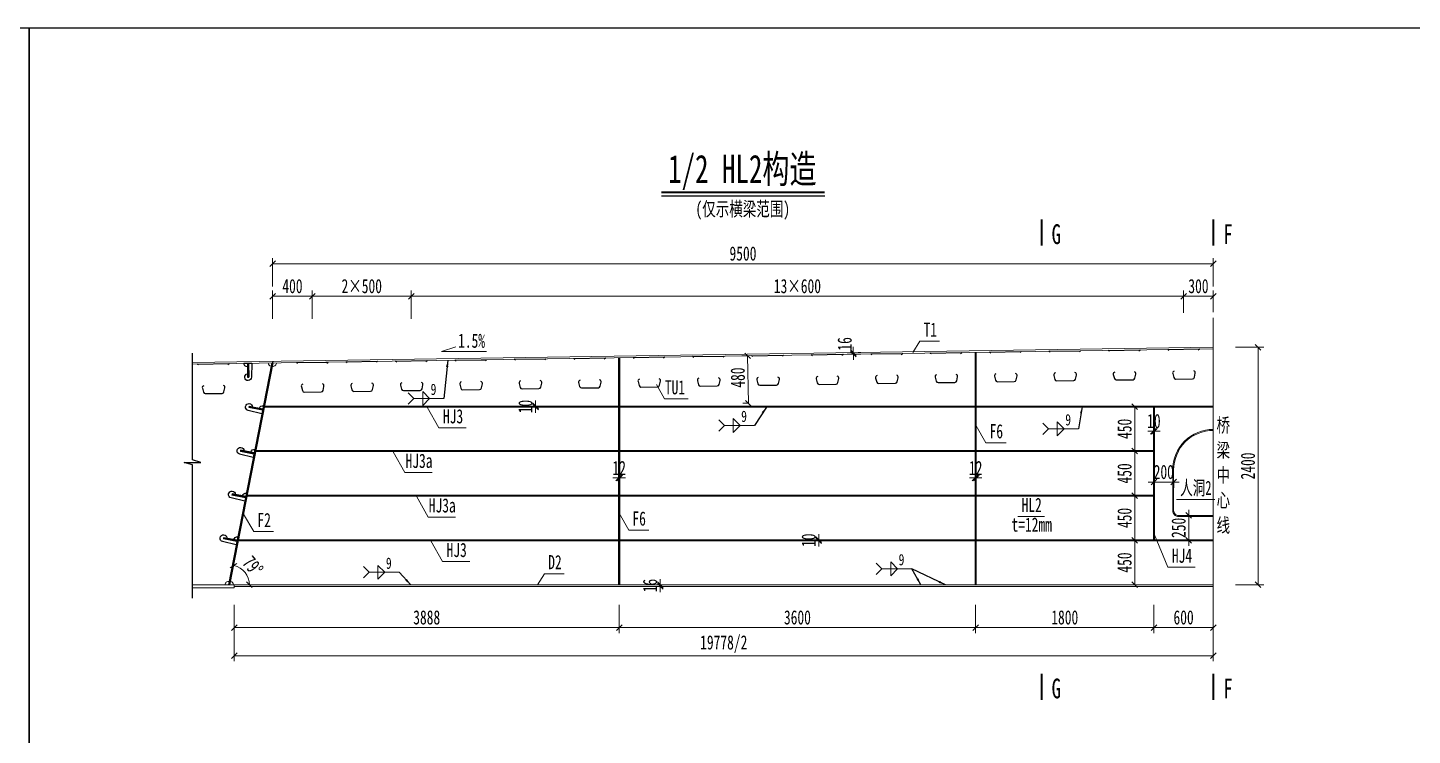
# Model space of a CAD drawing. Header units: millimetres. Extents: x -89049 to 410567, y -307459 to -100425.
# Drawn here: x 234550 to 248534, y -145781 to -138634 of the extents above; entities that cross this region are included whole.
import ezdxf
from ezdxf.enums import TextEntityAlignment as Align

# ---------------------------------------------------------------- set-up
doc = ezdxf.new("R2010")
doc.units = ezdxf.units.MM
doc.linetypes.add('CENTER2', pattern=[28.575, 19.05, -3.175, 3.175, -3.175])
doc.layers.get('Defpoints').update_dxf_attribs({"color": 8})
for name, color, linetype, lineweight in [('Dim', 4, 'Continuous', 15), ('中心线', 2, 'CENTER2', 15), ('文字', 7, 'Continuous', 15), ('标注线及字体', 2, 'Continuous', 15), ('粗线', 3, 'Continuous', 35), ('细实线', 4, 'Continuous', 15), ('钢板粗线', 1, 'Continuous', 25), ('钢板细线', 6, 'Continuous', 15)]:
    doc.layers.add(name, color=color, linetype=linetype, lineweight=lineweight)
doc.layers.add('Text', color=4, linetype='Continuous')
doc.styles.add('111', font='', dxfattribs={"width": 0.7})
doc.styles.add('BM_Dim', font='', dxfattribs={"width": 0.85})
doc.styles.add('SMEDI', font='', dxfattribs={"width": 0.75})
doc.styles.get("Standard").update_dxf_attribs({"font": ''})
doc.styles.get('111').set_extended_font_data('仿宋_GB2312')
doc.styles.get('BM_Dim').set_extended_font_data('仿宋_GB2312')
doc.styles.get('SMEDI').set_extended_font_data('仿宋_GB2312')
doc.styles.get('Standard').set_extended_font_data('仿宋_GB2312')
doc.dimstyles.new('200', dxfattribs={"dimscale": 0, "dimtxt": 2.5, "dimasz": 1, "dimexe": 1, "dimexo": 1, "dimgap": 0.6, "dimtad": 1, "dimdec": 0, "dimdsep": 46, "dimtxsty": '111', "dimblk": 'OBLIQUE', "dimcen": 0, "dimclrd": 4, "dimclre": 4, "dimclrt": 4, "dimadec": 1, "dimazin": 2, "dimtfac": 1, "dimtdec": 0, "dimtix": 1, "dimtmove": 2, "dimatfit": 3, "dimfxl": 4, "dimfxlon": 1, "dimtolj": 1, "dimlwd": -1, "dimlwe": -1, "dimarcsym": 0})
doc.dimstyles.new('MSteel_1.0_1.0', dxfattribs={"dimtxt": 3, "dimasz": 1.2, "dimexe": 1, "dimexo": 1, "dimgap": 1, "dimtad": 3, "dimtoh": 1, "dimdec": 0, "dimzin": 0, "dimdsep": 46, "dimtxsty": 'Standard', "dimblk": 'ARCHTICK', "dimcen": 0.09, "dimclrd": 3, "dimclre": 3, "dimadec": 0, "dimazin": 0, "dimtfac": 1, "dimtdec": 4, "dimtofl": 0, "dimtmove": 0, "dimatfit": 3, "dimfxl": 1, "dimtolj": 1, "dimtzin": 0, "dimarcsym": 0})

# ---------------------------------------------------------------- blocks, each defined once
blk = doc.blocks.new('U型肋1')
at = {"layer": 'Defpoints'}
blk.add_line((-160, 0), (160, 0), dxfattribs=at)
at = {"layer": '钢板粗线', "color": 6}
for p, q in [((148, -10), (160, 0)), ((-148, -10), (-160, 0))]:
    blk.add_line(p, q, dxfattribs=at)
blk.add_lwpolyline([(-99, -220, 0.414266), (-114, -245), (-104, -285, 0.348876), (-85, -300), (85, -300, 0.348876), (104, -285), (114, -245, 0.414091), (99, -220, 0.414091)], format="xyb", dxfattribs=at)
blk = doc.blocks.new('14-160加劲 有过焊孔')
at = {"layer": 'Defpoints'}
blk.add_line((38609, 31489), (38609, 31629), dxfattribs=at)
at = {"layer": '钢板粗线', "color": 7}
for p, q in [((38603, 31489), (38603, 31629)), ((38603, 31629), (38615, 31629)), ((38615, 31489), (38615, 31629)), ((38650, 31489), (38644, 31631)), ((38568, 31489), (38650, 31489))]:
    blk.add_line(p, q, dxfattribs=at)
for centre, start, end in [((38609, 31629), 2.441, 260.1291), ((38603, 31489), 90, 180)]:
    blk.add_arc(centre, 35, start, end, dxfattribs=at)
blk = doc.blocks.new('12-140加劲 有过焊孔')
at = {"layer": 'Defpoints'}
blk.add_line((0, 0), (0, 140), dxfattribs=at)
at = {"layer": '钢板粗线', "color": 7}
for p, q in [((-6, 0), (-6, 140)), ((-6, 140), (6, 140)), ((6, 0), (6, 140)), ((41, 0), (35, 141)), ((-41, 0), (41, 0))]:
    blk.add_line(p, q, dxfattribs=at)
for centre, start, end in [((0, 140), 2.441, 260.1291), ((-6, 0), 90, 180)]:
    blk.add_arc(centre, 35, start, end, dxfattribs=at)
blk = doc.blocks.new('_Oblique')
at = {"color": 0, "linetype": 'ByBlock', "lineweight": -2}
blk.add_line((-0.5, -0.5), (0.5, 0.5), dxfattribs=at)
blk = doc.blocks.new('*D1441')
at = {"layer": 'Defpoints', "color": 0, "transparency": 16777216}
for p in [(246524, -141018), (246524, -141427), (237024, -142004)]:
    blk.add_point(p, dxfattribs=at)
at = {"layer": '细实线', "color": 4, "transparency": 16777216}
for p, q in [((237024, -141247), (237024, -140961)), ((237024, -141018), (246524, -141018)), ((246524, -141247), (246524, -140961))]:
    blk.add_line(p, q, dxfattribs=at)
at = {"layer": '细实线', "color": 4, "transparency": 16777216, "xscale": 57.14285714285715, "yscale": 57.14285714285715, "zscale": 57.14285714285715, "rotation": 180}
blk.add_blockref('_Oblique', (237024, -141018), dxfattribs=at)
at = {"layer": '细实线', "color": 4, "transparency": 16777216, "xscale": 57.14285714285715, "yscale": 57.14285714285715, "zscale": 57.14285714285715}
blk.add_blockref('_Oblique', (246524, -141018), dxfattribs=at)
at = {"layer": '细实线', "color": 4, "transparency": 16777216, "insert": (241774, -140916), "char_height": 142.9, "attachment_point": 5, "style": '111'}
blk.add_mtext('\\A1;9500', dxfattribs=at)
blk = doc.blocks.new('*D1442')
at = {"layer": 'Defpoints', "color": 0, "transparency": 16777216}
for p in [(246224, -141347), (246224, -141571), (238424, -141999)]:
    blk.add_point(p, dxfattribs=at)
at = {"layer": '细实线', "color": 4, "transparency": 16777216}
for p, q in [((238424, -141576), (238424, -141290)), ((238424, -141347), (246224, -141347)), ((246224, -141514), (246224, -141290))]:
    blk.add_line(p, q, dxfattribs=at)
at = {"layer": '细实线', "color": 4, "transparency": 16777216, "xscale": 57.14285714285715, "yscale": 57.14285714285715, "zscale": 57.14285714285715, "rotation": 180}
blk.add_blockref('_Oblique', (238424, -141347), dxfattribs=at)
at = {"layer": '细实线', "color": 4, "transparency": 16777216, "xscale": 57.14285714285715, "yscale": 57.14285714285715, "zscale": 57.14285714285715}
blk.add_blockref('_Oblique', (246224, -141347), dxfattribs=at)
at = {"layer": '细实线', "color": 4, "transparency": 16777216, "insert": (242324, -141245), "char_height": 142.9, "attachment_point": 5, "style": '111'}
blk.add_mtext('\\A1;13×600', dxfattribs=at)
blk = doc.blocks.new('*D1443')
at = {"layer": 'Defpoints', "color": 0, "transparency": 16777216}
for p in [(237024, -141347), (237424, -141676), (237024, -142004)]:
    blk.add_point(p, dxfattribs=at)
at = {"layer": '细实线', "color": 4, "transparency": 16777216}
for p, q in [((237024, -141576), (237024, -141290)), ((237424, -141347), (237024, -141347)), ((237424, -141576), (237424, -141290))]:
    blk.add_line(p, q, dxfattribs=at)
at = {"layer": '细实线', "color": 4, "transparency": 16777216, "xscale": 57.14285714285715, "yscale": 57.14285714285715, "zscale": 57.14285714285715, "rotation": 180}
blk.add_blockref('_Oblique', (237024, -141347), dxfattribs=at)
at = {"layer": '细实线', "color": 4, "transparency": 16777216, "xscale": 57.14285714285715, "yscale": 57.14285714285715, "zscale": 57.14285714285715}
blk.add_blockref('_Oblique', (237424, -141347), dxfattribs=at)
at = {"layer": '细实线', "color": 4, "transparency": 16777216, "insert": (237224, -141245), "char_height": 142.9, "attachment_point": 5, "style": '111'}
blk.add_mtext('\\A1;400', dxfattribs=at)
blk = doc.blocks.new('*D1444')
at = {"layer": 'Defpoints', "color": 0, "transparency": 16777216}
for p in [(246524, -141347), (246224, -141571), (246524, -141566)]:
    blk.add_point(p, dxfattribs=at)
at = {"layer": '细实线', "color": 4, "transparency": 16777216}
for p, q in [((246224, -141514), (246224, -141290)), ((246224, -141347), (246524, -141347)), ((246524, -141509), (246524, -141290))]:
    blk.add_line(p, q, dxfattribs=at)
at = {"layer": '细实线', "color": 4, "transparency": 16777216, "xscale": 57.14285714285715, "yscale": 57.14285714285715, "zscale": 57.14285714285715, "rotation": 180}
blk.add_blockref('_Oblique', (246224, -141347), dxfattribs=at)
at = {"layer": '细实线', "color": 4, "transparency": 16777216, "xscale": 57.14285714285715, "yscale": 57.14285714285715, "zscale": 57.14285714285715}
blk.add_blockref('_Oblique', (246524, -141347), dxfattribs=at)
at = {"layer": '细实线', "color": 4, "transparency": 16777216, "insert": (246374, -141245), "char_height": 142.9, "attachment_point": 5, "style": '111'}
blk.add_mtext('\\A1;300', dxfattribs=at)
blk = doc.blocks.new('*D1445')
at = {"layer": 'Defpoints', "color": 0, "transparency": 16777216}
for p in [(237424, -141347), (237424, -141676), (238424, -141661)]:
    blk.add_point(p, dxfattribs=at)
at = {"layer": '细实线', "color": 4, "transparency": 16777216}
for p, q in [((237424, -141576), (237424, -141290)), ((238424, -141347), (237424, -141347)), ((238424, -141576), (238424, -141290))]:
    blk.add_line(p, q, dxfattribs=at)
at = {"layer": '细实线', "color": 4, "transparency": 16777216, "xscale": 57.14285714285715, "yscale": 57.14285714285715, "zscale": 57.14285714285715, "rotation": 180}
blk.add_blockref('_Oblique', (237424, -141347), dxfattribs=at)
at = {"layer": '细实线', "color": 4, "transparency": 16777216, "xscale": 57.14285714285715, "yscale": 57.14285714285715, "zscale": 57.14285714285715}
blk.add_blockref('_Oblique', (238424, -141347), dxfattribs=at)
at = {"layer": '细实线', "color": 4, "transparency": 16777216, "insert": (237924, -141245), "char_height": 142.9, "attachment_point": 5, "style": '111'}
blk.add_mtext('\\A1;2×500', dxfattribs=at)
blk = doc.blocks.new('*D1446')
at = {"layer": 'Defpoints', "color": 0, "transparency": 16777216}
for p in [(246524, -141861), (246524, -144261), (246976, -144261)]:
    blk.add_point(p, dxfattribs=at)
at = {"layer": '细实线', "color": 4, "transparency": 16777216}
for p, q in [((246747, -141861), (247033, -141861)), ((246976, -141861), (246976, -144261)), ((246747, -144261), (247033, -144261))]:
    blk.add_line(p, q, dxfattribs=at)
at = {"layer": '细实线', "color": 4, "transparency": 16777216, "xscale": 57.14285714285715, "yscale": 57.14285714285715, "zscale": 57.14285714285715}
for p, rotation in [((246976, -141861), 90), ((246976, -144261), 270)]:
    blk.add_blockref('_Oblique', p, dxfattribs=dict(at, rotation=rotation))
at = {"layer": '细实线', "color": 4, "transparency": 16777216, "insert": (246874, -143061), "char_height": 142.9, "attachment_point": 5, "rotation": 90, "style": '111'}
blk.add_mtext('\\A1;2400', dxfattribs=at)
blk = doc.blocks.new('*D1447')
at = {"layer": 'Defpoints', "color": 0, "transparency": 16777216}
for p in [(240938, -144277), (241019, -144261), (241019, -144277)]:
    blk.add_point(p, dxfattribs=at)
at = {"layer": '细实线', "color": 4, "transparency": 16777216}
for p, q in [((240962, -144261), (240881, -144261)), ((240962, -144277), (240881, -144277)), ((240938, -144261), (240938, -144204)), ((240938, -144261), (240938, -144277)), ((240938, -144277), (240938, -144334))]:
    blk.add_line(p, q, dxfattribs=at)
at = {"layer": '细实线', "color": 4, "transparency": 16777216, "xscale": 57.14285714285715, "yscale": 57.14285714285715, "zscale": 57.14285714285715}
for p, rotation in [((240938, -144261), 270), ((240938, -144277), 90)]:
    blk.add_blockref('_Oblique', p, dxfattribs=dict(at, rotation=rotation))
at = {"layer": '细实线', "color": 4, "transparency": 16777216, "insert": (240836, -144269), "char_height": 142.9, "attachment_point": 5, "rotation": 90, "style": '111'}
blk.add_mtext('\\A1;16', dxfattribs=at)
blk = doc.blocks.new('*D1448')
at = {"layer": 'Defpoints', "color": 0, "transparency": 16777216}
for p in [(240530, -143181), (240518, -143201), (240530, -143198)]:
    blk.add_point(p, dxfattribs=at)
at = {"layer": '细实线', "color": 4, "transparency": 16777216}
for p, q in [((240518, -143181), (240461, -143181)), ((240518, -143181), (240518, -143124)), ((240518, -143181), (240530, -143181)), ((240530, -143181), (240530, -143124)), ((240530, -143181), (240587, -143181))]:
    blk.add_line(p, q, dxfattribs=at)
at = {"layer": '细实线', "color": 4, "transparency": 16777216, "xscale": 57.14285714285715, "yscale": 57.14285714285715, "zscale": 57.14285714285715}
blk.add_blockref('_Oblique', (240518, -143181), dxfattribs=at)
at = {"layer": '细实线', "color": 4, "transparency": 16777216, "xscale": 57.14285714285715, "yscale": 57.14285714285715, "zscale": 57.14285714285715, "rotation": 180}
blk.add_blockref('_Oblique', (240530, -143181), dxfattribs=at)
at = {"layer": '细实线', "color": 4, "transparency": 16777216, "insert": (240524, -143081), "char_height": 142.9, "attachment_point": 5, "style": '111'}
blk.add_mtext('\\A1;12', dxfattribs=at)
blk = doc.blocks.new('*D1449')
at = {"layer": 'Defpoints', "color": 0, "transparency": 16777216}
for p in [(236636, -144281), (246524, -144476), (236636, -144977)]:
    blk.add_point(p, dxfattribs=at)
at = {"layer": '细实线', "color": 4, "transparency": 16777216}
for p, q in [((236636, -144748), (236636, -145034)), ((246524, -144748), (246524, -145034)), ((246524, -144977), (236636, -144977))]:
    blk.add_line(p, q, dxfattribs=at)
at = {"layer": '细实线', "color": 4, "transparency": 16777216, "xscale": 57.14285714285715, "yscale": 57.14285714285715, "zscale": 57.14285714285715, "rotation": 180}
blk.add_blockref('_Oblique', (236636, -144977), dxfattribs=at)
at = {"layer": '细实线', "color": 4, "transparency": 16777216, "xscale": 57.14285714285715, "yscale": 57.14285714285715, "zscale": 57.14285714285715}
blk.add_blockref('_Oblique', (246524, -144977), dxfattribs=at)
at = {"layer": '细实线', "color": 4, "transparency": 16777216, "insert": (241580, -144860), "char_height": 142.86, "attachment_point": 5, "style": '111'}
blk.add_mtext('\\A1;19778/2', dxfattribs=at)
blk = doc.blocks.new('_ArchTick')
at = {"color": 0, "linetype": 'ByBlock', "const_width": 0.15}
blk.add_lwpolyline([(-0.5, -0.5), (0.5, 0.5)], dxfattribs=at)
blk = doc.blocks.new('角焊缝1')
at = {"layer": 'Dim'}
blk.add_line((-3101.17, 370.22), (-3106.48, 370.22), dxfattribs=at)
blk.add_lwpolyline([(-3107.48, 369.22), (-3106.48, 370.22), (-3107.48, 371.22)], dxfattribs=at)
blk.add_lwpolyline([(-3104.91, 371.45), (-3104.91, 368.99), (-3103.68, 370.22)], close=True, dxfattribs=at)
blk = doc.blocks.new('*D1450')
at = {"layer": 'Defpoints', "color": 0, "transparency": 16777216}
for p in [(241867, -141947), (241829, -142428), (241874, -142427)]:
    blk.add_point(p, dxfattribs=at)
at = {"layer": '细实线', "color": 4, "transparency": 16777216}
for p, q in [((241821, -141948), (241764, -141949)), ((241821, -141948), (241829, -142428)), ((241829, -142428), (241771, -142428))]:
    blk.add_line(p, q, dxfattribs=at)
at = {"layer": '细实线', "color": 4, "transparency": 16777216, "xscale": 57.14285714285715, "yscale": 57.14285714285715, "zscale": 57.14285714285715}
for p, rotation in [((241821, -141948), 90.85937224365449), ((241829, -142428), 270.8593722436545)]:
    blk.add_blockref('_Oblique', p, dxfattribs=dict(at, rotation=rotation))
at = {"layer": '细实线', "color": 4, "transparency": 16777216, "insert": (241722, -142168), "char_height": 142.9, "attachment_point": 5, "rotation": 90.8594, "style": '111'}
blk.add_mtext('\\A1;480', dxfattribs=at)
blk = doc.blocks.new('*D1451')
at = {"layer": 'Defpoints', "color": 0, "transparency": 16777216}
for p in [(242889, -141932), (243020, -141914), (243020, -141930)]:
    blk.add_point(p, dxfattribs=at)
at = {"layer": '细实线', "color": 4, "transparency": 16777216}
for p, q in [((242963, -141915), (242831, -141917)), ((242963, -141931), (242831, -141933)), ((242888, -141916), (242887, -141859)), ((242888, -141916), (242889, -141932)), ((242889, -141932), (242889, -141989))]:
    blk.add_line(p, q, dxfattribs=at)
at = {"layer": '细实线', "color": 4, "transparency": 16777216, "xscale": 57.14285714285715, "yscale": 57.14285714285715, "zscale": 57.14285714285715}
for p, rotation in [((242888, -141916), 270.8593722436541), ((242889, -141932), 90.85937224365405)]:
    blk.add_blockref('_Oblique', p, dxfattribs=dict(at, rotation=rotation))
at = {"layer": '细实线', "color": 4, "transparency": 16777216, "insert": (242802, -141828), "char_height": 142.9, "attachment_point": 5, "rotation": 90.8594, "style": '111'}
blk.add_mtext('\\A1;16', dxfattribs=at)
blk = doc.blocks.new('*D1452')
at = {"layer": 'Defpoints', "color": 0, "transparency": 16777216}
for p in [(245924, -143811), (244124, -144261), (245924, -144693)]:
    blk.add_point(p, dxfattribs=at)
at = {"layer": '细实线', "color": 4, "transparency": 16777216}
for p, q in [((244124, -144465), (244124, -144751)), ((245924, -144465), (245924, -144751)), ((244124, -144693), (245924, -144693))]:
    blk.add_line(p, q, dxfattribs=at)
at = {"layer": '细实线', "color": 4, "transparency": 16777216, "xscale": 57.14285714285715, "yscale": 57.14285714285715, "zscale": 57.14285714285715, "rotation": 180}
blk.add_blockref('_Oblique', (244124, -144693), dxfattribs=at)
at = {"layer": '细实线', "color": 4, "transparency": 16777216, "xscale": 57.14285714285715, "yscale": 57.14285714285715, "zscale": 57.14285714285715}
blk.add_blockref('_Oblique', (245924, -144693), dxfattribs=at)
at = {"layer": '细实线', "color": 4, "transparency": 16777216, "insert": (245024, -144591), "char_height": 142.9, "attachment_point": 5, "style": '111'}
blk.add_mtext('\\A1;1800', dxfattribs=at)
blk = doc.blocks.new('*D1453')
at = {"layer": 'Defpoints', "color": 0, "transparency": 16777216}
for p in [(240524, -144261), (244124, -144261), (244124, -144693)]:
    blk.add_point(p, dxfattribs=at)
at = {"layer": '细实线', "color": 4, "transparency": 16777216}
for p, q in [((240524, -144465), (240524, -144751)), ((244124, -144465), (244124, -144751)), ((240524, -144693), (244124, -144693))]:
    blk.add_line(p, q, dxfattribs=at)
at = {"layer": '细实线', "color": 4, "transparency": 16777216, "xscale": 57.14285714285715, "yscale": 57.14285714285715, "zscale": 57.14285714285715, "rotation": 180}
blk.add_blockref('_Oblique', (240524, -144693), dxfattribs=at)
at = {"layer": '细实线', "color": 4, "transparency": 16777216, "xscale": 57.14285714285715, "yscale": 57.14285714285715, "zscale": 57.14285714285715}
blk.add_blockref('_Oblique', (244124, -144693), dxfattribs=at)
at = {"layer": '细实线', "color": 4, "transparency": 16777216, "insert": (242324, -144591), "char_height": 142.9, "attachment_point": 5, "style": '111'}
blk.add_mtext('\\A1;3600', dxfattribs=at)
blk = doc.blocks.new('*D1454')
at = {"layer": 'Defpoints', "color": 0, "transparency": 16777216}
for p in [(236636, -144281), (240524, -144261), (236636, -144693)]:
    blk.add_point(p, dxfattribs=at)
at = {"layer": '细实线', "color": 4, "transparency": 16777216}
for p, q in [((236636, -144465), (236636, -144751)), ((240524, -144465), (240524, -144751)), ((240524, -144693), (236636, -144693))]:
    blk.add_line(p, q, dxfattribs=at)
at = {"layer": '细实线', "color": 4, "transparency": 16777216, "xscale": 57.14285714285715, "yscale": 57.14285714285715, "zscale": 57.14285714285715, "rotation": 180}
blk.add_blockref('_Oblique', (236636, -144693), dxfattribs=at)
at = {"layer": '细实线', "color": 4, "transparency": 16777216, "xscale": 57.14285714285715, "yscale": 57.14285714285715, "zscale": 57.14285714285715}
blk.add_blockref('_Oblique', (240524, -144693), dxfattribs=at)
at = {"layer": '细实线', "color": 4, "transparency": 16777216, "insert": (238580, -144591), "char_height": 142.9, "attachment_point": 5, "style": '111'}
blk.add_mtext('\\A1;3888', dxfattribs=at)
blk = doc.blocks.new('*D1455')
at = {"layer": 'Defpoints', "color": 0, "transparency": 16777216}
for p in [(245924, -143811), (246524, -143811), (246524, -144693)]:
    blk.add_point(p, dxfattribs=at)
at = {"layer": '细实线', "color": 4, "transparency": 16777216}
for p, q in [((245924, -144465), (245924, -144751)), ((246524, -144465), (246524, -144751)), ((245924, -144693), (246524, -144693))]:
    blk.add_line(p, q, dxfattribs=at)
at = {"layer": '细实线', "color": 4, "transparency": 16777216, "xscale": 57.14285714285715, "yscale": 57.14285714285715, "zscale": 57.14285714285715, "rotation": 180}
blk.add_blockref('_Oblique', (245924, -144693), dxfattribs=at)
at = {"layer": '细实线', "color": 4, "transparency": 16777216, "xscale": 57.14285714285715, "yscale": 57.14285714285715, "zscale": 57.14285714285715}
blk.add_blockref('_Oblique', (246524, -144693), dxfattribs=at)
at = {"layer": '细实线', "color": 4, "transparency": 16777216, "insert": (246224, -144591), "char_height": 142.9, "attachment_point": 5, "style": '111'}
blk.add_mtext('\\A1;600', dxfattribs=at)
blk = doc.blocks.new('*D1456')
at = {"layer": 'Defpoints', "color": 0, "transparency": 16777216}
for p in [(245496, -143811), (245730, -143811), (245496, -144261)]:
    blk.add_point(p, dxfattribs=at)
at = {"layer": '细实线', "color": 4, "transparency": 16777216}
for p, q in [((245553, -143811), (245788, -143811)), ((245730, -144261), (245730, -143811)), ((245553, -144261), (245788, -144261))]:
    blk.add_line(p, q, dxfattribs=at)
at = {"layer": '细实线', "color": 4, "transparency": 16777216, "xscale": 57.14285714285715, "yscale": 57.14285714285715, "zscale": 57.14285714285715}
for p, rotation in [((245730, -143811), 90), ((245730, -144261), 270)]:
    blk.add_blockref('_Oblique', p, dxfattribs=dict(at, rotation=rotation))
at = {"layer": '细实线', "color": 4, "transparency": 16777216, "insert": (245628, -144036), "char_height": 142.9, "attachment_point": 5, "rotation": 90, "style": '111'}
blk.add_mtext('\\A1;450', dxfattribs=at)
blk = doc.blocks.new('*D1457')
at = {"layer": 'Defpoints', "color": 0, "transparency": 16777216}
for p in [(245496, -143361), (245730, -143361), (245496, -143811)]:
    blk.add_point(p, dxfattribs=at)
at = {"layer": '细实线', "color": 4, "transparency": 16777216}
for p, q in [((245553, -143361), (245788, -143361)), ((245730, -143811), (245730, -143361)), ((245553, -143811), (245788, -143811))]:
    blk.add_line(p, q, dxfattribs=at)
at = {"layer": '细实线', "color": 4, "transparency": 16777216, "xscale": 57.14285714285715, "yscale": 57.14285714285715, "zscale": 57.14285714285715}
for p, rotation in [((245730, -143361), 90), ((245730, -143811), 270)]:
    blk.add_blockref('_Oblique', p, dxfattribs=dict(at, rotation=rotation))
at = {"layer": '细实线', "color": 4, "transparency": 16777216, "insert": (245628, -143586), "char_height": 142.9, "attachment_point": 5, "rotation": 90, "style": '111'}
blk.add_mtext('\\A1;450', dxfattribs=at)
blk = doc.blocks.new('*D1458')
at = {"layer": 'Defpoints', "color": 0, "transparency": 16777216}
for p in [(245496, -142911), (245730, -142911), (245496, -143361)]:
    blk.add_point(p, dxfattribs=at)
at = {"layer": '细实线', "color": 4, "transparency": 16777216}
for p, q in [((245553, -142911), (245788, -142911)), ((245730, -143361), (245730, -142911)), ((245553, -143361), (245788, -143361))]:
    blk.add_line(p, q, dxfattribs=at)
at = {"layer": '细实线', "color": 4, "transparency": 16777216, "xscale": 57.14285714285715, "yscale": 57.14285714285715, "zscale": 57.14285714285715}
for p, rotation in [((245730, -142911), 90), ((245730, -143361), 270)]:
    blk.add_blockref('_Oblique', p, dxfattribs=dict(at, rotation=rotation))
at = {"layer": '细实线', "color": 4, "transparency": 16777216, "insert": (245628, -143136), "char_height": 142.9, "attachment_point": 5, "rotation": 90, "style": '111'}
blk.add_mtext('\\A1;450', dxfattribs=at)
blk = doc.blocks.new('*D1459')
at = {"layer": 'Defpoints', "color": 0, "transparency": 16777216}
for p in [(245496, -142461), (245730, -142461), (245496, -142911)]:
    blk.add_point(p, dxfattribs=at)
at = {"layer": '细实线', "color": 4, "transparency": 16777216}
for p, q in [((245553, -142461), (245788, -142461)), ((245730, -142911), (245730, -142461)), ((245553, -142911), (245788, -142911))]:
    blk.add_line(p, q, dxfattribs=at)
at = {"layer": '细实线', "color": 4, "transparency": 16777216, "xscale": 57.14285714285715, "yscale": 57.14285714285715, "zscale": 57.14285714285715}
for p, rotation in [((245730, -142461), 90), ((245730, -142911), 270)]:
    blk.add_blockref('_Oblique', p, dxfattribs=dict(at, rotation=rotation))
at = {"layer": '细实线', "color": 4, "transparency": 16777216, "insert": (245628, -142686), "char_height": 142.9, "attachment_point": 5, "rotation": 90, "style": '111'}
blk.add_mtext('\\A1;450', dxfattribs=at)
blk = doc.blocks.new('*D1460')
at = {"layer": 'Defpoints', "color": 0, "transparency": 16777216}
for p in [(246316, -143561), (246276, -143811), (246316, -143811)]:
    blk.add_point(p, dxfattribs=at)
at = {"layer": '细实线', "color": 4, "transparency": 16777216}
for p, q in [((246276, -143561), (246219, -143561)), ((246276, -143561), (246276, -143504)), ((246276, -143561), (246276, -143811)), ((246276, -143811), (246219, -143811)), ((246276, -143811), (246276, -143868))]:
    blk.add_line(p, q, dxfattribs=at)
at = {"layer": '细实线', "color": 4, "transparency": 16777216, "xscale": 57.14285714285715, "yscale": 57.14285714285715, "zscale": 57.14285714285715}
for p, rotation in [((246276, -143561), 270), ((246276, -143811), 90)]:
    blk.add_blockref('_Oblique', p, dxfattribs=dict(at, rotation=rotation))
at = {"layer": '细实线', "color": 4, "transparency": 16777216, "insert": (246174, -143686), "char_height": 142.9, "attachment_point": 5, "rotation": 90, "style": '111'}
blk.add_mtext('\\A1;250', dxfattribs=at)
blk = doc.blocks.new('*D1461')
at = {"layer": 'Defpoints', "color": 0, "transparency": 16777216}
for p in [(245924, -143167), (246124, -143167), (245924, -143224)]:
    blk.add_point(p, dxfattribs=at)
at = {"layer": '细实线', "color": 4, "transparency": 16777216}
for p, q in [((245924, -143224), (245867, -143224)), ((245924, -143224), (245924, -143281)), ((246124, -143224), (245924, -143224)), ((246124, -143224), (246124, -143281)), ((246124, -143224), (246181, -143224))]:
    blk.add_line(p, q, dxfattribs=at)
at = {"layer": '细实线', "color": 4, "transparency": 16777216, "xscale": 57.14285714285715, "yscale": 57.14285714285715, "zscale": 57.14285714285715}
blk.add_blockref('_Oblique', (245924, -143224), dxfattribs=at)
at = {"layer": '细实线', "color": 4, "transparency": 16777216, "xscale": 57.14285714285715, "yscale": 57.14285714285715, "zscale": 57.14285714285715, "rotation": 180}
blk.add_blockref('_Oblique', (246124, -143224), dxfattribs=at)
at = {"layer": '细实线', "color": 4, "transparency": 16777216, "insert": (246024, -143122), "char_height": 142.9, "attachment_point": 5, "style": '111'}
blk.add_mtext('\\A1;200', dxfattribs=at)
blk = doc.blocks.new('*D1465')
at = {"layer": 'Defpoints', "color": 0, "transparency": 16777216}
for p in [(237028, -142020), (236769, -144174), (236593, -144261), (236636, -144261), (246524, -144261)]:
    blk.add_point(p, dxfattribs=at)
at = {"layer": '细实线', "color": 4, "transparency": 16777216}
blk.add_arc((236593, -144261), 197, 0, 79, dxfattribs=at)
at = {"layer": '细实线', "color": 4, "transparency": 16777216, "xscale": 57.14285714285715, "yscale": 57.14285714285715, "zscale": 57.14285714285715}
for p, rotation in [((236630, -144068), 168.999999999992), ((236790, -144261), 270)]:
    blk.add_blockref('_Oblique', p, dxfattribs=dict(at, rotation=rotation))
at = {"layer": '细实线', "color": 4, "transparency": 16777216, "insert": (236824, -144071), "char_height": 142.9, "attachment_point": 5, "rotation": 309.5, "style": '111'}
blk.add_mtext('\\A1;79%%d', dxfattribs=at)
blk = doc.blocks.new('*D1486')
at = {"layer": 'Defpoints', "color": 0, "transparency": 16777216}
for p in [(244130, -143181), (244118, -143198), (244130, -143197)]:
    blk.add_point(p, dxfattribs=at)
at = {"layer": '细实线', "color": 4, "transparency": 16777216}
for p, q in [((244118, -143181), (244061, -143181)), ((244118, -143181), (244118, -143124)), ((244118, -143181), (244130, -143181)), ((244130, -143181), (244130, -143124)), ((244130, -143181), (244187, -143181))]:
    blk.add_line(p, q, dxfattribs=at)
at = {"layer": '细实线', "color": 4, "transparency": 16777216, "xscale": 57.14285714285715, "yscale": 57.14285714285715, "zscale": 57.14285714285715}
blk.add_blockref('_Oblique', (244118, -143181), dxfattribs=at)
at = {"layer": '细实线', "color": 4, "transparency": 16777216, "xscale": 57.14285714285715, "yscale": 57.14285714285715, "zscale": 57.14285714285715, "rotation": 180}
blk.add_blockref('_Oblique', (244130, -143181), dxfattribs=at)
at = {"layer": '细实线', "color": 4, "transparency": 16777216, "insert": (244124, -143081), "char_height": 142.9, "attachment_point": 5, "style": '111'}
blk.add_mtext('\\A1;12', dxfattribs=at)
blk = doc.blocks.new('*D1487')
at = {"layer": 'Defpoints', "color": 0, "transparency": 16777216}
for p in [(239680, -142466), (239740, -142456), (239741, -142466)]:
    blk.add_point(p, dxfattribs=at)
at = {"layer": '细实线', "color": 4, "transparency": 16777216}
for p, q in [((239683, -142456), (239623, -142456)), ((239684, -142466), (239623, -142466)), ((239680, -142456), (239680, -142399)), ((239680, -142456), (239680, -142466)), ((239680, -142466), (239680, -142523))]:
    blk.add_line(p, q, dxfattribs=at)
at = {"layer": '细实线', "color": 4, "transparency": 16777216, "xscale": 57.14285714285715, "yscale": 57.14285714285715, "zscale": 57.14285714285715}
for p, rotation in [((239680, -142456), 270), ((239680, -142466), 90)]:
    blk.add_blockref('_Oblique', p, dxfattribs=dict(at, rotation=rotation))
at = {"layer": '细实线', "color": 4, "transparency": 16777216, "insert": (239578, -142461), "char_height": 142.9, "attachment_point": 5, "rotation": 90, "style": '111'}
blk.add_mtext('\\A1;10', dxfattribs=at)
blk = doc.blocks.new('*D1488')
at = {"layer": 'Defpoints', "color": 0, "transparency": 16777216}
for p in [(242540, -143816), (242601, -143806), (242601, -143816)]:
    blk.add_point(p, dxfattribs=at)
at = {"layer": '细实线', "color": 4, "transparency": 16777216}
for p, q in [((242540, -143806), (242540, -143749)), ((242544, -143806), (242483, -143806)), ((242544, -143816), (242483, -143816)), ((242540, -143806), (242540, -143816)), ((242540, -143816), (242540, -143873))]:
    blk.add_line(p, q, dxfattribs=at)
at = {"layer": '细实线', "color": 4, "transparency": 16777216, "xscale": 57.14285714285715, "yscale": 57.14285714285715, "zscale": 57.14285714285715}
for p, rotation in [((242540, -143806), 270), ((242540, -143816), 90)]:
    blk.add_blockref('_Oblique', p, dxfattribs=dict(at, rotation=rotation))
at = {"layer": '细实线', "color": 4, "transparency": 16777216, "insert": (242438, -143811), "char_height": 142.9, "attachment_point": 5, "rotation": 90, "style": '111'}
blk.add_mtext('\\A1;10', dxfattribs=at)
blk = doc.blocks.new('*D1522')
at = {"layer": 'Defpoints', "color": 0, "transparency": 16777216}
for p in [(245919, -142735), (245929, -142710), (245929, -142736)]:
    blk.add_point(p, dxfattribs=at)
at = {"layer": '细实线', "color": 4, "transparency": 16777216}
for p, q in [((245919, -142710), (245862, -142710)), ((245919, -142710), (245919, -142653)), ((245919, -142710), (245929, -142710)), ((245929, -142710), (245929, -142653)), ((245929, -142710), (245986, -142710))]:
    blk.add_line(p, q, dxfattribs=at)
at = {"layer": '细实线', "color": 4, "transparency": 16777216, "xscale": 57.14285714285715, "yscale": 57.14285714285715, "zscale": 57.14285714285715}
blk.add_blockref('_Oblique', (245919, -142710), dxfattribs=at)
at = {"layer": '细实线', "color": 4, "transparency": 16777216, "xscale": 57.14285714285715, "yscale": 57.14285714285715, "zscale": 57.14285714285715, "rotation": 180}
blk.add_blockref('_Oblique', (245929, -142710), dxfattribs=at)
at = {"layer": '细实线', "color": 4, "transparency": 16777216, "insert": (245924, -142608), "char_height": 142.9, "attachment_point": 5, "style": '111'}
blk.add_mtext('\\A1;10', dxfattribs=at)

msp = doc.modelspace()

# ---------------------------------------------------------------- linework, layer by layer
at = {"color": 4}
msp.add_line((240950.6, -140331), (242600.5, -140331), dxfattribs=at)
at = {"color": 6, "const_width": 20.6}
msp.add_lwpolyline([(240950.6, -140296.7), (242600.5, -140296.7)], dxfattribs=at)
at = {"color": 4}
msp.add_lwpolyline([(236214.5, -144396.7), (236214.5, -143050), (236128.7, -143024.3), (236300.2, -143024.3), (236214.5, -142998.5), (236214.5, -142964.3), (236214.5, -141921.3)], dxfattribs=at)
at = {"layer": 'Defpoints'}
for p, q in [((244124, -141913.1), (244124, -144261.1)), ((237024.4, -142003.6), (236585.6, -144261.1)), ((240524, -141967.1), (240524, -144261.1)), ((236935.5, -142461.1), (246524.4, -142461.1)), ((245924.2, -142461.1), (245924.2, -143811.1)), ((236848, -142911.1), (245924.2, -142911.1)), ((236760.6, -143361.1), (245924.2, -143361.1)), ((236673.1, -143811.1), (246524.4, -143811.1))]:
    msp.add_line(p, q, dxfattribs=at)
for points in [[(212566.6, -138634.1), (234566.6, -138634.1), (234566.6, -153251.3), (212566.6, -153251.3)], [(234566.6, -138634.1), (256566.6, -138634.1), (256566.6, -153251.3), (234566.6, -153251.3)]]:
    msp.add_lwpolyline(points, close=True, dxfattribs=at)
at = {"layer": '中心线', "ltscale": 0.3}
msp.add_line((246524.2, -141566.1), (246524.2, -144495.6), dxfattribs=at)
at = {"layer": '粗线'}
for p, q in [((244791.8, -140834.1), (244791.8, -140570.8)), ((246526.3, -140834.1), (246526.3, -140570.8)), ((244791.8, -145422.4), (244791.8, -145159.1)), ((246526.3, -145422.4), (246526.3, -145159.1))]:
    msp.add_line(p, q, dxfattribs=at)
at = {"layer": '细实线'}
for p, q in [((238875.5, -141856.4), (238728.2, -141906.2)), ((238728.2, -141906.2), (239183, -141906.2)), ((243560.6, -141801.7), (243487.9, -141914.9)), ((243560.6, -141801.7), (243760.2, -141801.7)), ((240981.9, -142383), (240901.4, -142236.3)), ((238703.8, -142676.3), (238585.8, -142467.1)), ((240981.9, -142383), (241219.8, -142383)), ((238703.8, -142676.3), (238979.2, -142676.3)), ((244227.7, -142827.2), (244130, -142657)), ((244227.7, -142827.2), (244431.1, -142827.2)), ((238359.9, -143126.3), (238241.9, -142917.1)), ((238359.9, -143126.3), (238635.3, -143126.3)), ((238594.5, -143576.3), (238476.5, -143367.1)), ((246151.7, -143399.2), (246538.7, -143399.2)), ((236833.7, -143724.2), (236731.1, -143549.2)), ((238594.5, -143576.3), (238869.9, -143576.3)), ((240620.6, -143709.1), (240522.8, -143538.9)), ((244550.6, -143571.6), (244819.4, -143571.6)), ((236833.7, -143724.2), (237033.3, -143724.2)), ((240620.6, -143709.1), (240823.9, -143709.1)), ((238739.9, -144026.3), (238621.9, -143817.1)), ((246065.1, -144084.4), (245930.2, -143756.3)), ((238739.9, -144026.3), (239015.4, -144026.3)), ((239770.2, -144149.3), (239698.4, -144261.1)), ((239770.2, -144149.3), (239969.8, -144149.3)), ((246065.1, -144084.4), (246340.6, -144084.4))]:
    msp.add_line(p, q, dxfattribs=at)
at = {"layer": '钢板细线'}
for p, q in [((244118, -141913.2), (244118, -144261.1)), ((244130, -141913.1), (244130, -144261.1)), ((237014.2, -142019.8), (236578.5, -144261.1)), ((237028.5, -142019.6), (236592.8, -144261.1)), ((240518, -141967.2), (240518, -144261.1)), ((240530, -141967.1), (240530, -144261.1)), ((236941.7, -142466.1), (246524.4, -142466.1)), ((236943.6, -142456.1), (246524.4, -142456.1)), ((245919.2, -142466.1), (245919.2, -143806.1)), ((245929.2, -142466.1), (245929.2, -143806.1)), ((236856.1, -142906.1), (245919.2, -142906.1)), ((236854.2, -142916.1), (245919.2, -142916.1)), ((236766.7, -143366.1), (245919.2, -143366.1)), ((236768.7, -143356.1), (245919.2, -143356.1)), ((236679.3, -143816.1), (246524.4, -143816.1)), ((236681.2, -143806.1), (246524.4, -143806.1)), ((236635.6, -144261.1), (236214.5, -144261.1)), ((236635.6, -144293.1), (236214.5, -144293.1)), ((236635.6, -144261.1), (236635.6, -144293.1)), ((236635.6, -144261.1), (246524.4, -144261.1)), ((236635.6, -144277.1), (246524.4, -144277.1))]:
    msp.add_line(p, q, dxfattribs=at)
for points in [[(236214.5, -142015.8), (246524.2, -141861.1)], [(236214.5, -142031.8), (246524.5, -141877.1)]]:
    msp.add_lwpolyline(points, dxfattribs=at)
for points in [[(246524.2, -142691.1, 0.4145154), (246113.8, -143101.1), (246113.8, -143511.1, 0.4142136), (246173.8, -143571.1), (246524.2, -143571.1)], [(246524.2, -142701.1, 0.4145229), (246123.8, -143101.1), (246123.8, -143511.1, 0.4142136), (246173.8, -143561.1), (246524.2, -143561.1)]]:
    msp.add_lwpolyline(points, format="xyb", dxfattribs=at)
for centre, start, end in [((237014.2, -142019.8), 180.86234, 259), ((237028.5, -142019.6), 259, 0.85937), ((236578.5, -144261.1), 79, 180), ((236592.8, -144261.1), 0, 79)]:
    msp.add_arc(centre, 35, start, end, dxfattribs=at)

# ---------------------------------------------------------------- block references
at = {"layer": '细实线', "color": 8, "xscale": 57.1428571428572, "yscale": 57.1428571428572, "zscale": 57.1428571428572}
for p in [(415962.9, -163534.2), (419099.2, -163806.5), (422372.2, -163841.3), (420689.3, -165254.7), (415511.3, -165290.4)]:
    msp.add_blockref('角焊缝1', p, dxfattribs=at)
at = {"layer": '钢板细线', "rotation": 0.8593722436391068}
for p in [(242624.4, -141935.6), (243224.4, -141926.6), (243824.4, -141917.6), (244424.4, -141908.6), (245024.4, -141899.6), (245624.4, -141890.6), (246224.4, -141881.6), (236424.4, -142028.6), (237424.4, -142013.6), (237924.4, -142006.1), (238424.4, -141998.6), (239024.4, -141989.6), (239624.4, -141980.6), (240224.4, -141971.6), (240824.4, -141962.6), (241424.4, -141953.6), (242024.4, -141944.6)]:
    msp.add_blockref('U型肋1', p, dxfattribs=at)
at = {"layer": '钢板细线', "xscale": -1}
for name, p, rotation in [('12-140加劲 有过焊孔', (236774.4, -142023.4), 180.8593722436304), ('14-160加劲 有过焊孔', (275200, -110601.3), 78.99999999988015), ('14-160加劲 有过焊孔', (275114.1, -111043.1), 78.99999999988015), ('14-160加劲 有过焊孔', (275028.3, -111484.8), 78.99999999988015), ('14-160加劲 有过焊孔', (274942.4, -111926.5), 78.99999999988015)]:
    msp.add_blockref(name, p, dxfattribs=dict(at, rotation=rotation))

# ---------------------------------------------------------------- texts
at = {"layer": 'Text', "style": 'SMEDI', "width": 0.75}
for p in [(238619.3, -142286.7), (241755.6, -142558.9), (245028.7, -142593.7), (238167.8, -144042.8), (243345.8, -144007.1)]:
    msp.add_text('9', height=114.3, dxfattribs=at).set_placement(p, align=Align.MIDDLE_LEFT)
at = {"layer": '文字', "style": 'BM_Dim'}
for s, height, width, p in [('(仅示横梁范围)', 142.86, 0.7, (241771.8, -140578.8)), ('T1', 142.86, 0.7, (243665.6, -141798.6)), ('1.5%', 142.86, 0.7, (239033, -141909.7)), ('TU1', 142.86, 0.7, (241086.8, -142380)), ('HJ3', 142.86, 0.7, (238846.2, -142673.2)), ('桥', 142.9, 0.7, (246625.3, -142763.4)), ('F6', 142.86, 0.7, (244332.6, -142824.2)), ('梁', 142.9, 0.7, (246625.3, -143016)), ('HJ3a', 142.86, 0.7, (238502.3, -143123.2)), ('人洞2', 142.86, 0.65, (246347.9, -143396.2)), ('中', 142.9, 0.7, (246625.3, -143268.5)), ('心', 142.9, 0.7, (246625.3, -143521.1)), ('HJ3a', 142.86, 0.7, (238736.9, -143573.2)), ('HL2', 142.86, 0.7, (244690.1, -143568.5)), ('F2', 142.86, 0.7, (236938.6, -143721.1)), ('F6', 142.86, 0.7, (240725.5, -143706)), ('t=12mm', 142.86, 0.7, (244690.1, -143766.9)), ('线', 142.9, 0.7, (246625.3, -143773.7)), ('HJ3', 142.86, 0.7, (238882.4, -144023.2)), ('D2', 142.86, 0.7, (239875.1, -144146.3)), ('HJ4', 142.86, 0.7, (246207.6, -144081.4))]:
    msp.add_text(s, height=height, dxfattribs=dict(at, width=width)).set_placement(p, align=Align.BOTTOM_CENTER)
at = {"layer": '文字', "style": 'BM_Dim', "width": 0.7}
for s, p in [('G', (244938.5, -140819.8)), ('F', (246673, -140819.8)), ('G', (244938.5, -145408.1)), ('F', (246673, -145408.1))]:
    msp.add_text(s, height=200, dxfattribs=at).set_placement(p, align=Align.CENTER)
at = {"layer": '标注线及字体', "style": '111', "width": 0.7}
msp.add_text('1/2 HL2构造', height=285.71, dxfattribs=at).set_placement((241766.9, -140074.5), align=Align.MIDDLE)

# ---------------------------------------------------------------- dimensions: what is measured, and where the dimension line sits
at = {"layer": '细实线'}
for base, p1, p2, override, picture, middle in [((246524.5, -141018.3), (237024.4, -142003.6), (246524.5, -141427.4), {"dimscale": 57.142857, "dimtxsty": '111', "dimblk": 'Oblique'}, '*D1441', (241774.5, -140916)), ((237024.2, -141347), (237424.2, -141675.7), (237024.2, -142003.6), {"dimscale": 57.142857, "dimblk": 'Oblique'}, '*D1443', (237224.2, -141244.7)), ((246524.2, -141347), (246224.2, -141570.7), (246524.2, -141566.2), {"dimscale": 57.142857, "dimblk": 'Oblique'}, '*D1444', (246374.2, -141244.7)), ((245929.2, -142710.5), (245919.2, -142735.1), (245929.2, -142735.8), {"dimscale": 57.142857, "dimblk": 'Oblique'}, '*D1522', (245924.2, -142608.2)), ((240530.2, -143181.4), (240518, -143200.8), (240530.2, -143198.5), {"dimscale": 57.142857, "dimblk": 'Oblique'}, '*D1448', (240524.1, -143080.7)), ((244130, -143181.4), (244118.2, -143198.5), (244130, -143196.8), {"dimscale": 57.142857, "dimblk": 'Oblique'}, '*D1486', (244124.1, -143080.7)), ((245924.2, -143224.1), (246123.8, -143167.5), (245924.2, -143167.5), {"dimscale": 57.142857, "dimblk": 'Oblique'}, '*D1461', (246024, -143121.9)), ((245924.2, -144693.5), (244124, -144261.1), (245924.2, -143811.1), {"dimscale": 57.142857, "dimblk": 'Oblique'}, '*D1452', (245024.1, -144591.2)), ((246524.2, -144693.5), (245924.2, -143811.1), (246524.2, -143811.1), {"dimscale": 57.142857, "dimblk": 'Oblique'}, '*D1455', (246224.2, -144591.2)), ((236635.6, -144693.5), (240524, -144261.1), (236635.6, -144281.1), {"dimscale": 57.142857, "dimblk": 'Oblique'}, '*D1454', (238579.8, -144591.2)), ((244124, -144693.5), (240524, -144261.1), (244124, -144261.1), {"dimscale": 57.142857, "dimtxsty": '111', "dimblk": 'Oblique'}, '*D1453', (242324, -144591.2))]:
    dim = msp.add_linear_dim(base=base, p1=p1, p2=p2, dimstyle='200', override=override, dxfattribs=at)
    dim.commit()
    dim.dimension.update_dxf_attribs({"geometry": picture, "text_midpoint": middle})
for base, p1, p2, text, picture, middle in [((237424.2, -141347), (238424.2, -141660.7), (237424.2, -141675.7), '2×500', '*D1445', (237924.2, -141244.7)), ((246224.2, -141347), (238424.2, -141998.6), (246224.2, -141570.7), '13×600', '*D1442', (242324.2, -141244.7)), ((236635.6, -144977), (246524.2, -144476.3), (236635.6, -144281.1), '19778/2', '*D1449', (241579.9, -144860.5))]:
    dim = msp.add_linear_dim(base=base, p1=p1, p2=p2, text=text, dimstyle='200', override={"dimscale": 57.142857, "dimtxsty": '111', "dimblk": 'Oblique'}, dxfattribs=at)
    dim.commit()
    dim.dimension.update_dxf_attribs({"geometry": picture, "text_midpoint": middle})
for base, p1, p2, picture, middle in [((242888.5, -141931.7), (243019.6, -141913.7), (243019.9, -141929.7), '*D1451', (242802.3, -141828.2)), ((241828.6, -142427.6), (241867, -141947), (241874.2, -142426.9), '*D1450', (241722, -142168))]:
    dim = msp.add_linear_dim(base=base, p1=p1, p2=p2, angle=270.85937, dimstyle='200', override={"dimscale": 57.142857, "dimblk": 'Oblique'}, dxfattribs=at)
    dim.commit()
    dim.dimension.update_dxf_attribs({"geometry": picture, "text_midpoint": middle, "dimtype": 161})
for base, p1, p2, picture, middle in [((246976, -144261.1), (246524.2, -141861.1), (246524.5, -144261.1), '*D1446', (246873.7, -143061.1)), ((239680.3, -142466.1), (239740.4, -142456.1), (239741, -142466.1), '*D1487', (239578, -142461.1)), ((245730.4, -142461.1), (245496.1, -142911.1), (245496.1, -142461.1), '*D1459', (245628.1, -142686.1)), ((245730.4, -142911.1), (245496.1, -143361.1), (245496.1, -142911.1), '*D1458', (245628.1, -143136.1)), ((245730.4, -143361.1), (245496.1, -143811.1), (245496.1, -143361.1), '*D1457', (245628.1, -143586.1)), ((246276.3, -143811.1), (246316.2, -143561.1), (246316.2, -143811.1), '*D1460', (246174.1, -143686.1)), ((242540.4, -143816.1), (242601.2, -143806.1), (242601.3, -143816.1), '*D1488', (242438.1, -143811.1)), ((245730.4, -143811.1), (245496.1, -144261.1), (245496.1, -143811.1), '*D1456', (245628.1, -144036.1)), ((240938.2, -144277.1), (241019.1, -144261.1), (241019.1, -144277.1), '*D1447', (240835.9, -144269.1))]:
    dim = msp.add_linear_dim(base=base, p1=p1, p2=p2, angle=90, dimstyle='200', override={"dimscale": 57.142857, "dimblk": 'Oblique'}, dxfattribs=at)
    dim.commit()
    dim.dimension.update_dxf_attribs({"geometry": picture, "text_midpoint": middle})
dim = msp.add_angular_dim_2l(base=(236769.4, -144173.7), line1=((237028.5, -142019.6), (236592.8, -144261.1)), line2=((236635.6, -144261.1), (246524.4, -144261.1)), dimstyle='200', override={"dimscale": 57.142857, "dimblk": 'Oblique'}, dxfattribs=at)
dim.commit()
dim.dimension.update_dxf_attribs({"geometry": '*D1465', "text_midpoint": (236823.7, -144070.7)})

# ---------------------------------------------------------------- leaders
at = {"layer": 'Dim'}
for points in [[(238793.4, -141993.1), (238752.9, -142378.6)], [(242010.6, -142466.1), (241889.2, -142650.9)], [(245199.8, -142462.8), (245162.2, -142685.6)], [(238418.4, -144261.1), (238301.3, -144134.8)], [(243570.4, -144261.1), (243479.3, -144099.1)], [(243818.4, -144261.1), (243479.3, -144099.1)]]:
    msp.add_leader(points, dimstyle='MSteel_1.0_1.0', override={"dimscale": 57.142857, "dimclrd": 256}, dxfattribs=at)

doc.saveas('drawing.dxf')
